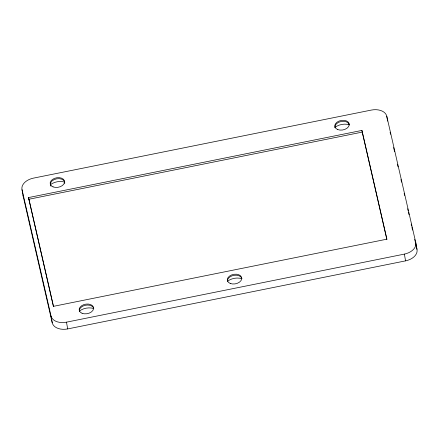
<?xml version="1.0" encoding="UTF-8"?>
<svg xmlns="http://www.w3.org/2000/svg" width="439" height="439" viewBox="0 0 439 439"><rect width="100%" height="100%" fill="white"/><g stroke="black" fill="none" stroke-linecap="round" stroke-linejoin="round"><path stroke-width="0.66" d="M28.513 197.577L361.934 130.421L386.891 239.178L53.476 306.334L28.513 197.577L53.476 306.691M28.82 199.262L362.235 132.106L386.891 239.529M22.016 189.659L51.023 316.053A13.702 9.043 -10.2 0 0 66.476 322.171L404.368 254.11A13.702 9.043 -10.2 0 0 415.766 242.586L386.759 116.192A13.702 9.043 -10.2 0 0 371.312 110.079L33.419 178.135A13.702 9.043 -10.2 0 0 22.016 189.659L23.234 196.414L52.241 322.808A13.702 9.043 -10.2 0 0 67.688 328.921L405.581 260.865A13.702 9.043 -10.2 0 0 416.984 249.341L415.766 242.586M390.112 132.26L390.573 134.252M393.624 147.559L394.54 151.548M397.443 164.191L398.052 166.853M400.95 179.491L401.564 182.152M404.16 193.462L404.615 195.454M407.672 208.761L408.127 210.758M408.435 212.086L409.044 214.748M411.184 224.06L411.639 226.058M411.947 227.386L412.556 230.047M414.696 239.359L415.151 241.357M415.459 242.69L416.984 249.341M386.759 116.192L387.642 121.104M404.368 254.11L405.581 260.865M361.934 130.421L362.235 132.106M66.476 322.171L67.688 328.921M51.023 316.053L52.241 322.808M23.234 196.414A13.702 9.043 -10.2 0 1 23.08 195.24M227.451 281.317A11.601 7.655 -10.2 0 1 241.938 278.727M334.941 127.431A11.601 7.655 -10.2 0 1 349.433 124.835M79.316 311.158A11.601 7.655 -10.2 0 1 93.803 308.562M50.309 184.764A11.601 7.655 -10.2 0 1 64.796 182.169M227.501 280.285A7.304 4.824 -10.2 0 1 234.563 275.258A7.304 4.824 -10.2 0 1 241.856 278.666M335.028 127.661A7.304 4.824 -10.2 0 1 341.108 121.515A7.304 4.824 -10.2 0 1 349.351 124.775M79.404 311.388A7.304 4.824 -10.2 0 1 85.484 305.242A7.304 4.824 -10.2 0 1 93.721 308.502M50.919 186.163A7.304 4.824 -10.2 0 1 56.477 178.849A7.304 4.824 -10.2 0 1 64.752 183.376M230.217 283.44A7.304 4.824 -10.2 0 0 241.713 278.919A7.304 4.824 -10.2 0 0 231.622 274.924A7.304 4.824 -10.2 0 0 230.217 283.44M337.706 129.554A7.304 4.824 -10.2 0 0 349.203 125.033A7.304 4.824 -10.2 0 0 339.111 121.038A7.304 4.824 -10.2 0 0 337.706 129.554M82.082 313.281A7.304 4.824 -10.2 0 0 93.578 308.76A7.304 4.824 -10.2 0 0 83.487 304.765A7.304 4.824 -10.2 0 0 82.082 313.281M53.07 186.882A7.304 4.824 -10.2 0 0 64.566 182.361A7.304 4.824 -10.2 0 0 54.474 178.371A7.304 4.824 -10.2 0 0 53.07 186.882"/></g></svg>
